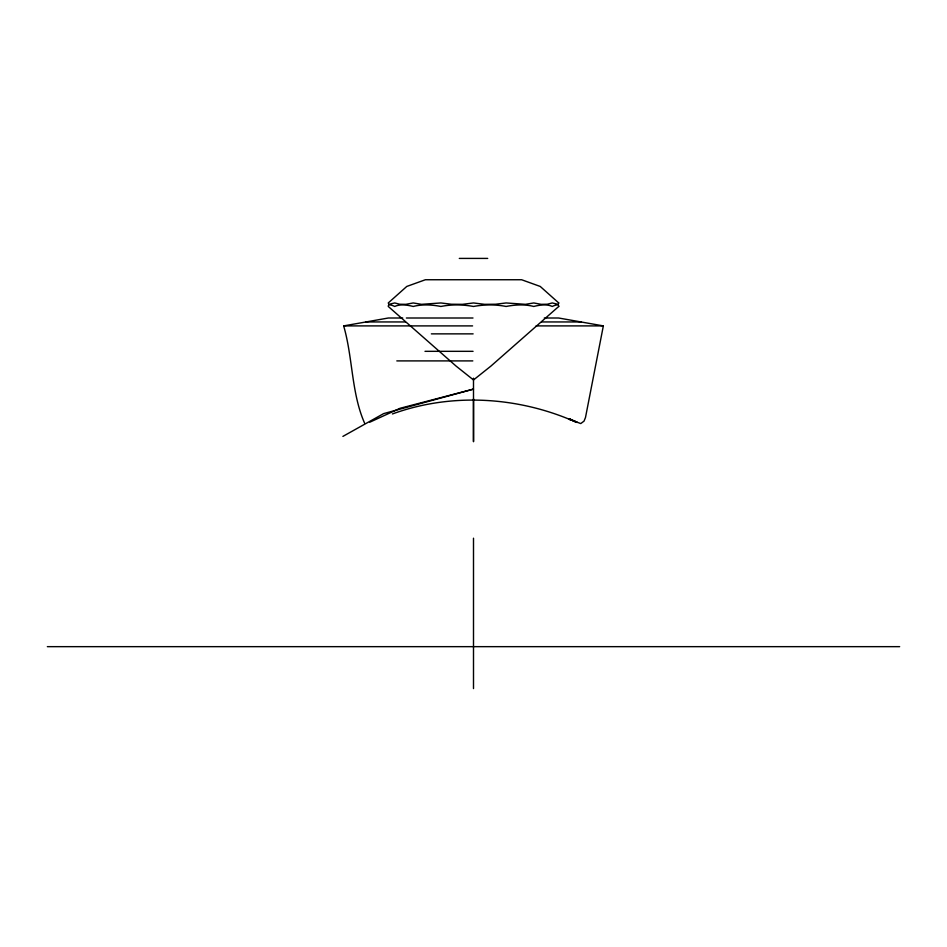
<?xml version="1.0" encoding="UTF-8"?>
<svg xmlns="http://www.w3.org/2000/svg" width="947" height="947" viewBox="0 0 947 947"><rect width="100%" height="100%" fill="white"/><g stroke="black" fill="none" stroke-linecap="round" stroke-linejoin="round"><path stroke-width="1.42" d="M473.5 398.817L473.5 441.574L473.5 378.184M544.288 318.003L558.635 318.003L603.346 325.898L585.495 417.473L584.039 421.119L580.748 423.569L569.076 419.19L570.733 419.864C514.493 396.379 449.991 393.064 392.413 413.957M342.897 436.401L383.63 413.614L473.5 389.11L400.036 408.299L369.815 422.196M364.536 423.001C351.325 393.052 352.852 357.315 343.654 325.898L388.365 318.003L402.712 318.003M459.295 258.413L487.705 258.413M406.358 318.003L472.991 318.003M366.016 321.944L405.304 321.944M541.696 321.944L580.985 321.956M343.654 325.898L472.589 325.898M536.097 325.898L603.346 325.898M431.37 333.865L473.121 333.865M425.002 351.325L473.062 351.325M396.817 360.902L472.813 360.902M47.35 646.659L899.65 646.659M575.101 421.616L576.628 422.244L569.822 419.083L577.149 422.457L569.348 418.894L576.628 422.244M473.5 538.204L473.5 688.587M558.73 302.957L558.067 304.33L552.243 302.957L547.319 304.236L541.116 304.33L533.765 302.957L525.467 304.33L506.112 302.957L495.636 304.236L484.568 304.33L473.5 302.957L462.432 304.33L451.364 304.236L440.876 302.957L421.533 304.33L413.235 302.957L405.872 304.33L399.681 304.236L394.757 302.957L388.933 304.33L388.27 302.957L406.772 286.444L425.392 279.744L521.619 279.744L540.228 286.444L558.73 302.957M558.73 306.461L490.866 366.134L473.5 379.972L456.134 366.134L388.27 306.461A61.744 8.038 41.3 0 1 394.757 306.461A61.744 22.894 36.7 0 1 413.235 306.461A61.744 34.27 26.5 0 1 440.876 306.461A61.744 40.425 9.9 0 1 473.5 306.461A61.744 40.425 -9.9 0 1 506.112 306.461A61.744 34.27 -26.5 0 1 533.765 306.461A61.744 22.894 -36.7 0 1 552.243 306.461A61.744 8.038 -41.3 0 1 558.73 306.461"/></g></svg>
